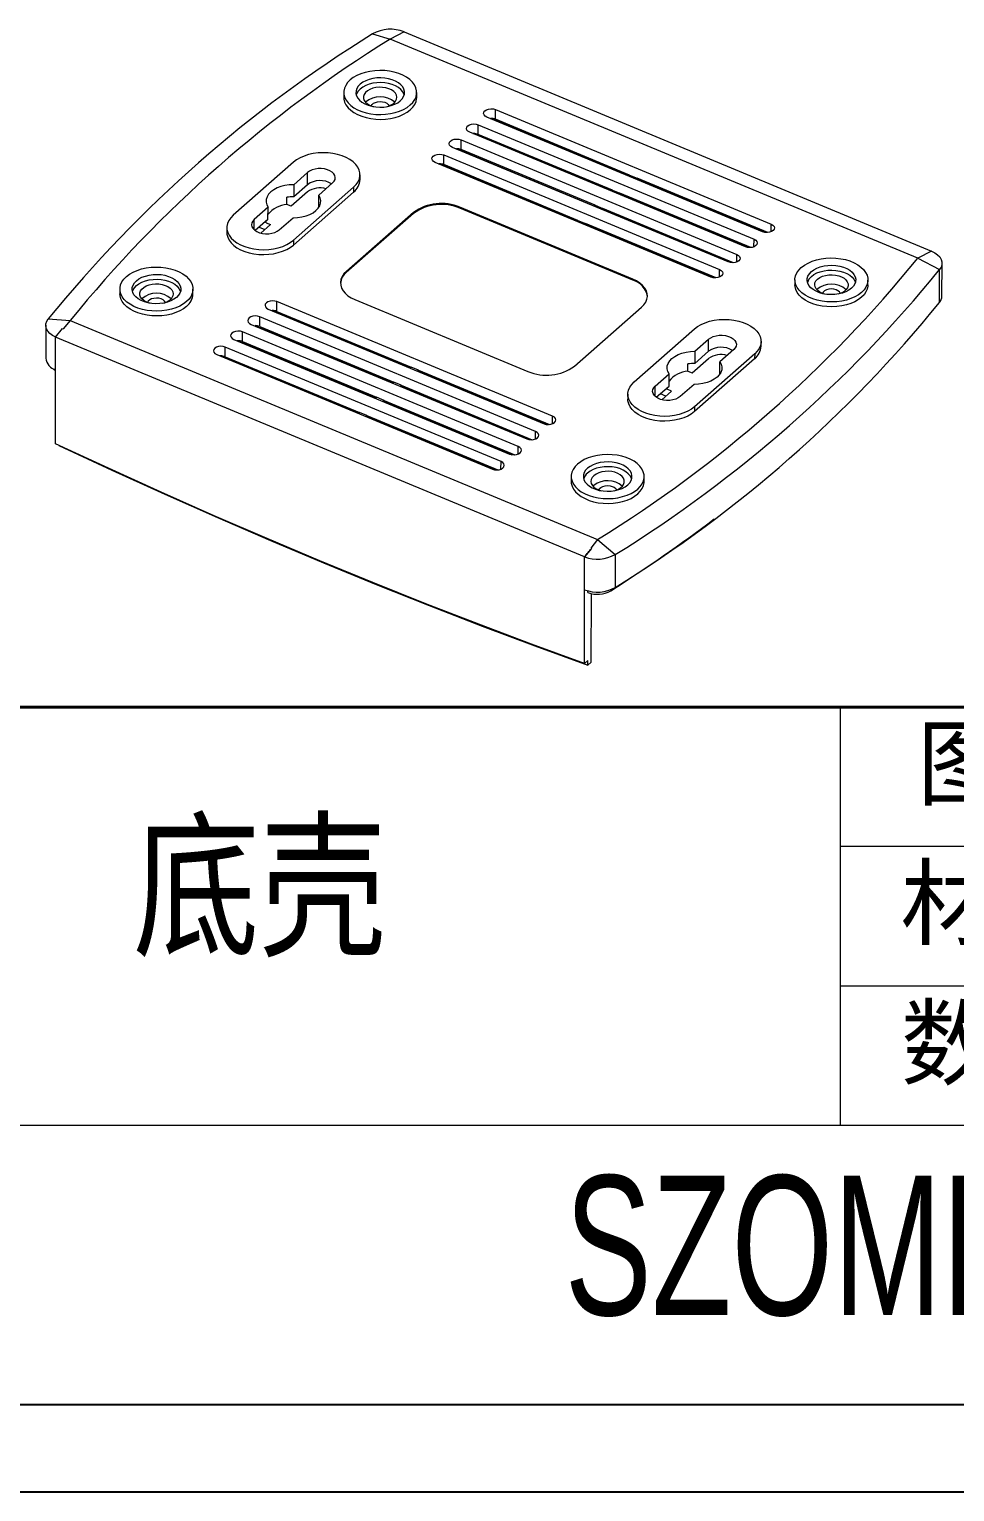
# Model space of a CAD drawing. Header units: inches. Extents: x 2543 to 3458, y 1126 to 1439.
# Drawn here: x 2809.3 to 2885.3, y 1125.7 to 1245.9 of the extents above; entities that cross this region are included whole.
import ezdxf

# ---------------------------------------------------------------- set-up
doc = ezdxf.new("R2010")
doc.units = ezdxf.units.IN
doc.header["$LTSCALE"] = 15
doc.layers.add('文字', color=81, linetype='Continuous')
doc.layers.add('粗实线', color=7, linetype='Continuous', lineweight=30)
doc.layers.add('细实线', color=3, linetype='Continuous', lineweight=9)
doc.styles.get("Standard").update_dxf_attribs({"font": 'txt', "bigfont": 'gbcbig.shx'})
doc.styles.add('宋体', font='', dxfattribs={"width": 0.8, "height": 3.5})
doc.styles.add('长仿宋', font='', dxfattribs={"width": 0.7, "height": 4})
doc.styles.get('宋体').set_extended_font_data('SimSun')
doc.styles.get('长仿宋').set_extended_font_data('SimSun')

msp = doc.modelspace()

# ---------------------------------------------------------------- linework, layer by layer
at = {"color": 7, "linetype": 'Continuous', "lineweight": 15}
for p, q in [((2837.487, 1245.525), (2838.94, 1245.091)), ((2840.071, 1245.688), (2838.94, 1245.091)), ((2882.304, 1227.074), (2838.94, 1245.091)), ((2840.071, 1245.688), (2883.435, 1227.67)), ((2835.111, 1240.71), (2835.111, 1240.312)), ((2841.111, 1240.304), (2841.111, 1240.703)), ((2869.551, 1229.259), (2846.881, 1238.679)), ((2847.587, 1238.503), (2847.588, 1239.3)), ((2847.588, 1239.3), (2870.259, 1229.881)), ((2868.136, 1228.016), (2845.466, 1237.435)), ((2846.172, 1237.26), (2846.173, 1238.057)), ((2846.173, 1238.057), (2868.844, 1228.638)), ((2847.15, 1238.567), (2847.207, 1238.57)), ((2858.543, 1233.86), (2847.207, 1238.57)), ((2858.613, 1233.922), (2847.587, 1238.503)), ((2866.721, 1226.772), (2844.051, 1236.192)), ((2844.757, 1236.016), (2844.758, 1236.813)), ((2844.758, 1236.813), (2867.429, 1227.394)), ((2845.735, 1237.323), (2845.792, 1237.326)), ((2857.128, 1232.616), (2845.792, 1237.326)), ((2845.805, 1237.326), (2845.805, 1237.321)), ((2857.198, 1232.679), (2846.172, 1237.26)), ((2830.978, 1234.971), (2826.025, 1230.619)), ((2843.342, 1234.773), (2843.343, 1235.57)), ((2843.343, 1235.57), (2866.014, 1226.151)), ((2844.32, 1236.08), (2844.377, 1236.083)), ((2855.712, 1231.373), (2844.377, 1236.083)), ((2844.389, 1236.083), (2844.389, 1236.078)), ((2855.783, 1231.435), (2844.757, 1236.016)), ((2832.137, 1234.123), (2831.003, 1233.126)), ((2832.136, 1233.127), (2832.137, 1234.123)), ((2836.45, 1233.541), (2836.451, 1233.94)), ((2865.306, 1225.529), (2842.636, 1234.948)), ((2842.905, 1234.836), (2842.962, 1234.839)), ((2854.297, 1230.13), (2842.962, 1234.839)), ((2842.974, 1234.839), (2842.974, 1234.834)), ((2854.368, 1230.192), (2843.342, 1234.773)), ((2858.613, 1233.922), (2858.543, 1233.86)), ((2858.613, 1233.922), (2859.232, 1233.665)), ((2830.971, 1228.564), (2835.924, 1232.916)), ((2832.136, 1233.127), (2831.001, 1232.13)), ((2831.003, 1233.126), (2831.001, 1232.13)), ((2833.064, 1232.27), (2834.198, 1233.267)), ((2835.924, 1232.916), (2835.923, 1232.518)), ((2857.198, 1232.679), (2857.128, 1232.616)), ((2857.198, 1232.679), (2857.817, 1232.422)), ((2859.161, 1233.603), (2859.232, 1233.665)), ((2869.745, 1229.205), (2859.161, 1233.603)), ((2869.988, 1229.196), (2859.232, 1233.665)), ((2859.509, 1233.458), (2859.509, 1233.55)), ((2830.439, 1231.494), (2830.44, 1232.092)), ((2830.791, 1231.348), (2830.439, 1231.494)), ((2832.135, 1232.529), (2830.791, 1231.348)), ((2830.97, 1228.166), (2835.923, 1232.518)), ((2833.062, 1231.274), (2833.064, 1232.27)), ((2855.783, 1231.435), (2855.712, 1231.373)), ((2855.783, 1231.435), (2856.402, 1231.178)), ((2857.746, 1232.36), (2857.817, 1232.422)), ((2868.33, 1227.962), (2857.746, 1232.36)), ((2868.573, 1227.953), (2857.817, 1232.422)), ((2858.593, 1232.007), (2858.594, 1232.099)), ((2828.885, 1231.265), (2827.75, 1230.268)), ((2828.884, 1230.269), (2827.835, 1229.348)), ((2828.884, 1230.269), (2828.885, 1231.265)), ((2829.811, 1229.412), (2830.946, 1230.409)), ((2840.843, 1230.76), (2835.324, 1225.91)), ((2840.843, 1230.84), (2835.325, 1225.99)), ((2840.843, 1230.76), (2840.843, 1230.84)), ((2858.888, 1225.357), (2844.667, 1231.265)), ((2844.667, 1231.186), (2844.667, 1231.265)), ((2858.888, 1225.277), (2844.667, 1231.186)), ((2854.368, 1230.192), (2854.297, 1230.13)), ((2854.368, 1230.192), (2854.986, 1229.935)), ((2856.331, 1231.116), (2856.402, 1231.178)), ((2866.915, 1226.718), (2856.331, 1231.116)), ((2867.158, 1226.709), (2856.402, 1231.178)), ((2857.178, 1230.764), (2857.178, 1230.855)), ((2825.498, 1229.596), (2825.497, 1229.197)), ((2828.169, 1229.641), (2828.631, 1229.45)), ((2829.093, 1229.856), (2828.287, 1229.147)), ((2828.741, 1230.002), (2828.741, 1230.144)), ((2828.741, 1230.002), (2829.093, 1229.856)), ((2854.916, 1229.873), (2854.986, 1229.935)), ((2865.5, 1225.475), (2854.916, 1229.873)), ((2865.743, 1225.466), (2854.986, 1229.935)), ((2855.763, 1229.52), (2855.763, 1229.612)), ((2830.971, 1228.564), (2830.97, 1228.166)), ((2883.435, 1227.67), (2882.304, 1227.074)), ((2882.304, 1227.074), (2884.108, 1226.154)), ((2884.299, 1223.963), (2884.303, 1226.673)), ((2835.324, 1225.91), (2835.325, 1225.99)), ((2858.888, 1225.277), (2858.888, 1225.357)), ((2884.105, 1223.444), (2884.108, 1226.154)), ((2816.715, 1224.545), (2816.715, 1224.147)), ((2822.715, 1224.139), (2822.715, 1224.538)), ((2872.208, 1225.297), (2872.208, 1224.898)), ((2878.208, 1224.89), (2878.208, 1225.289)), ((2829.616, 1222.711), (2829.617, 1223.508)), ((2852.287, 1214.089), (2829.617, 1223.508)), ((2836.035, 1223.68), (2850.256, 1217.772)), ((2854.079, 1218.198), (2859.598, 1223.047)), ((2810.813, 1222.086), (2812.619, 1221.963)), ((2812.619, 1221.963), (2812.053, 1221.266)), ((2812.619, 1221.963), (2855.983, 1203.946)), ((2828.201, 1221.468), (2828.202, 1222.265)), ((2850.872, 1212.846), (2828.202, 1222.265)), ((2828.909, 1222.887), (2851.58, 1213.467)), ((2829.179, 1222.775), (2829.236, 1222.778)), ((2829.236, 1222.778), (2840.571, 1218.068)), ((2829.616, 1222.711), (2840.642, 1218.13)), ((2810.619, 1221.567), (2810.615, 1218.857)), ((2811.414, 1211.828), (2811.425, 1220.595)), ((2811.425, 1220.595), (2811.992, 1221.292)), ((2854.911, 1202.527), (2811.425, 1220.595)), ((2811.992, 1221.292), (2812.053, 1221.266)), ((2826.785, 1220.224), (2826.786, 1221.022)), ((2849.457, 1211.602), (2826.786, 1221.022)), ((2827.494, 1221.643), (2850.164, 1212.224)), ((2827.764, 1221.531), (2827.821, 1221.534)), ((2827.821, 1221.534), (2839.156, 1216.825)), ((2827.833, 1221.534), (2827.833, 1221.529)), ((2828.201, 1221.468), (2839.227, 1216.887)), ((2859, 1216.918), (2863.953, 1221.27)), ((2825.37, 1218.981), (2825.371, 1219.778)), ((2848.042, 1210.359), (2825.371, 1219.778)), ((2826.079, 1220.4), (2848.749, 1210.98)), ((2826.406, 1220.291), (2826.349, 1220.288)), ((2826.406, 1220.291), (2837.741, 1215.581)), ((2826.418, 1220.291), (2826.418, 1220.286)), ((2826.785, 1220.224), (2837.811, 1215.643)), ((2863.977, 1218.429), (2865.111, 1219.426)), ((2863.978, 1219.425), (2863.977, 1218.429)), ((2863.978, 1219.425), (2865.112, 1220.422)), ((2865.111, 1219.426), (2865.112, 1220.422)), ((2867.173, 1219.566), (2866.039, 1218.569)), ((2869.425, 1219.84), (2869.426, 1220.239)), ((2824.664, 1219.156), (2847.334, 1209.737)), ((2824.99, 1219.047), (2824.933, 1219.044)), ((2824.99, 1219.047), (2836.326, 1214.338)), ((2825.003, 1219.048), (2825.003, 1219.042)), ((2825.37, 1218.981), (2836.396, 1214.4)), ((2863.414, 1217.793), (2863.415, 1218.391)), ((2863.766, 1217.647), (2865.11, 1218.828)), ((2868.899, 1219.215), (2863.946, 1214.863)), ((2868.898, 1218.817), (2863.946, 1214.465)), ((2866.038, 1217.573), (2866.039, 1218.569)), ((2868.899, 1219.215), (2868.898, 1218.817)), ((2840.571, 1218.068), (2840.642, 1218.13)), ((2841.26, 1217.873), (2840.642, 1218.13)), ((2841.26, 1217.873), (2841.189, 1217.811)), ((2841.189, 1217.811), (2851.773, 1213.413)), ((2841.26, 1217.873), (2852.016, 1213.404)), ((2841.537, 1217.666), (2841.538, 1217.758)), ((2860.726, 1216.568), (2861.86, 1217.564)), ((2861.859, 1216.568), (2861.86, 1217.564)), ((2863.414, 1217.793), (2863.766, 1217.647)), ((2839.156, 1216.825), (2839.227, 1216.887)), ((2839.845, 1216.63), (2839.227, 1216.887)), ((2839.845, 1216.63), (2839.774, 1216.568)), ((2839.774, 1216.568), (2850.358, 1212.17)), ((2839.845, 1216.63), (2850.601, 1212.161)), ((2840.622, 1216.215), (2840.622, 1216.307)), ((2858.473, 1215.895), (2858.472, 1215.496)), ((2860.81, 1215.647), (2861.859, 1216.568)), ((2861.606, 1215.749), (2861.144, 1215.94)), ((2861.262, 1215.446), (2862.068, 1216.155)), ((2861.716, 1216.301), (2861.716, 1216.443)), ((2862.068, 1216.155), (2861.716, 1216.301)), ((2863.921, 1216.708), (2862.786, 1215.711)), ((2837.741, 1215.581), (2837.811, 1215.643)), ((2838.43, 1215.386), (2837.811, 1215.643)), ((2838.43, 1215.386), (2838.359, 1215.324)), ((2838.359, 1215.324), (2848.943, 1210.927)), ((2838.43, 1215.386), (2849.186, 1210.917)), ((2839.207, 1214.972), (2839.207, 1215.064)), ((2863.946, 1214.863), (2863.946, 1214.465)), ((2836.326, 1214.338), (2836.396, 1214.4)), ((2837.015, 1214.143), (2836.396, 1214.4)), ((2837.015, 1214.143), (2836.944, 1214.081)), ((2836.944, 1214.081), (2847.528, 1209.683)), ((2837.015, 1214.143), (2847.771, 1209.674)), ((2837.792, 1213.729), (2837.792, 1213.82)), ((2811.696, 1211.696), (2811.696, 1211.678)), ((2853.812, 1209.132), (2853.812, 1208.733)), ((2859.812, 1208.726), (2859.812, 1209.124)), ((2855.677, 1208.403), (2855.605, 1208.332)), ((2855.983, 1203.946), (2855.416, 1203.249)), ((2855.983, 1203.946), (2857.434, 1202.716)), ((2854.9, 1193.76), (2854.911, 1202.527)), ((2854.909, 1199.818), (2854.912, 1202.528)), ((2855.478, 1203.224), (2854.911, 1202.527)), ((2855.416, 1203.249), (2855.478, 1203.224)), ((2855.478, 1203.223), (2855.478, 1203.224)), ((2857.434, 1202.716), (2857.431, 1200.006)), ((2855.191, 1199.589), (2855.191, 1199.728)), ((2855.465, 1193.859), (2855.473, 1199.507)), ((2855.183, 1194.009), (2854.9, 1193.76)), ((2855.182, 1193.61), (2855.183, 1194.009)), ((2855.465, 1193.859), (2855.182, 1193.61))]:
    msp.add_line(p, q, dxfattribs=at)
at = {"color": 8, "linetype": 'Continuous', "lineweight": 15}
for p, q in [((2846.022, 1237.231), (2846.022, 1237.306)), ((2844.607, 1235.987), (2844.607, 1236.062)), ((2843.192, 1234.744), (2843.192, 1234.819)), ((2859.443, 1233.486), (2859.444, 1233.577)), ((2827.749, 1229.415), (2827.75, 1230.268)), ((2870.258, 1229.258), (2870.259, 1229.881)), ((2868.843, 1228.015), (2868.844, 1228.638)), ((2867.428, 1226.771), (2867.429, 1227.394)), ((2866.013, 1225.528), (2866.014, 1226.151)), ((2828.05, 1221.439), (2828.05, 1221.514)), ((2826.635, 1220.195), (2826.635, 1220.27)), ((2825.22, 1218.952), (2825.22, 1219.027)), ((2841.472, 1217.694), (2841.472, 1217.785)), ((2860.724, 1215.714), (2860.726, 1216.568)), ((2852.286, 1213.466), (2852.287, 1214.089)), ((2850.871, 1212.223), (2850.872, 1212.846)), ((2849.456, 1210.98), (2849.457, 1211.602)), ((2848.041, 1209.736), (2848.042, 1210.359)), ((2857.067, 1199.823), (2857.067, 1199.735))]:
    msp.add_line(p, q, dxfattribs=at)
for p, q in [((2554.375, 1132.824), (2961.952, 1132.824)), ((2543.358, 1125.657), (2969.119, 1125.657))]:
    msp.add_line(p, q)
at = {"color": 7, "linetype": 'Continuous', "lineweight": 15, "flags": 128}
for points in [[(2840.585, 1239.679), (2840.793, 1239.892), (2840.951, 1240.12), (2841.056, 1240.358), (2841.107, 1240.604), (2841.102, 1240.851), (2841.041, 1241.096), (2840.925, 1241.333), (2840.757, 1241.559), (2840.54, 1241.768), (2840.277, 1241.958), (2839.974, 1242.125), (2839.637, 1242.265), (2839.271, 1242.376), (2838.883, 1242.457), (2838.481, 1242.504), (2838.073, 1242.518), (2837.664, 1242.498), (2837.265, 1242.445), (2836.881, 1242.36), (2836.52, 1242.243), (2836.188, 1242.098), (2835.893, 1241.928), (2835.638, 1241.734), (2835.43, 1241.521), (2835.272, 1241.293), (2835.167, 1241.054), (2835.116, 1240.809), (2835.121, 1240.562), (2835.182, 1240.317), (2835.298, 1240.08), (2835.466, 1239.854), (2835.683, 1239.645), (2835.946, 1239.455), (2836.249, 1239.288), (2836.586, 1239.148), (2836.952, 1239.036), (2837.34, 1238.956), (2837.742, 1238.909), (2838.15, 1238.895), (2838.558, 1238.915), (2838.958, 1238.968), (2839.342, 1239.053), (2839.703, 1239.169), (2840.035, 1239.314), (2840.33, 1239.485), (2840.585, 1239.679)], [(2839.76, 1240.021), (2839.924, 1240.194), (2840.038, 1240.382), (2840.1, 1240.577), (2840.108, 1240.777), (2840.061, 1240.974), (2839.961, 1241.165), (2839.81, 1241.342), (2839.614, 1241.503), (2839.376, 1241.641), (2839.104, 1241.754), (2838.804, 1241.839), (2838.486, 1241.893), (2838.157, 1241.914), (2837.828, 1241.902), (2837.506, 1241.858), (2837.2, 1241.782), (2836.92, 1241.677), (2836.672, 1241.546), (2836.463, 1241.392), (2836.299, 1241.218), (2836.184, 1241.031), (2836.123, 1240.835), (2836.115, 1240.636), (2836.162, 1240.439), (2836.262, 1240.248), (2836.412, 1240.071), (2836.609, 1239.91), (2836.847, 1239.772), (2837.119, 1239.659), (2837.419, 1239.574), (2837.737, 1239.52), (2838.066, 1239.499), (2838.395, 1239.511), (2838.717, 1239.555), (2839.023, 1239.631), (2839.303, 1239.736), (2839.551, 1239.867), (2839.76, 1240.021)], [(2840.084, 1240.505), (2840.061, 1240.576), (2839.96, 1240.766), (2839.81, 1240.944), (2839.613, 1241.104), (2839.375, 1241.243), (2839.103, 1241.356), (2838.804, 1241.44), (2838.485, 1241.494), (2838.157, 1241.515), (2837.827, 1241.504), (2837.505, 1241.46), (2837.2, 1241.384), (2836.919, 1241.279), (2836.671, 1241.147), (2836.462, 1240.993), (2836.298, 1240.82), (2836.184, 1240.633), (2836.139, 1240.51)], [(2839.244, 1239.837), (2839.378, 1239.984), (2839.46, 1240.145), (2839.486, 1240.312), (2839.456, 1240.479), (2839.371, 1240.639), (2839.234, 1240.786), (2839.052, 1240.913), (2838.831, 1241.015), (2838.58, 1241.088), (2838.311, 1241.129), (2838.033, 1241.137), (2837.758, 1241.111), (2837.498, 1241.052), (2837.262, 1240.962), (2837.062, 1240.846), (2836.905, 1240.707), (2836.796, 1240.553), (2836.742, 1240.388), (2836.744, 1240.22), (2836.802, 1240.055), (2836.913, 1239.901), (2837.073, 1239.764), (2837.276, 1239.649), (2837.513, 1239.561), (2837.579, 1239.543)], [(2835.111, 1240.312), (2835.121, 1240.163), (2835.182, 1239.919), (2835.297, 1239.681), (2835.465, 1239.456), (2835.683, 1239.246), (2835.945, 1239.056), (2836.248, 1238.889), (2836.586, 1238.749), (2836.952, 1238.638), (2837.339, 1238.558), (2837.741, 1238.51), (2838.15, 1238.496), (2838.558, 1238.516), (2838.958, 1238.569), (2839.342, 1238.655), (2839.703, 1238.771), (2840.034, 1238.916), (2840.33, 1239.087), (2840.584, 1239.28), (2840.792, 1239.493), (2840.951, 1239.721), (2841.056, 1239.96), (2841.106, 1240.205), (2841.111, 1240.304)], [(2837.377, 1239.607), (2837.44, 1239.715), (2837.555, 1239.816), (2837.712, 1239.895), (2837.898, 1239.946), (2838.1, 1239.964), (2838.303, 1239.948), (2838.491, 1239.901), (2838.651, 1239.824), (2838.771, 1239.724), (2838.842, 1239.608), (2838.843, 1239.605)], [(2846.881, 1238.679), (2846.739, 1238.76), (2846.646, 1238.864), (2846.61, 1238.98), (2846.635, 1239.097), (2846.719, 1239.204), (2846.854, 1239.289), (2847.026, 1239.345), (2847.218, 1239.367), (2847.412, 1239.351), (2847.588, 1239.3)], [(2845.466, 1237.435), (2845.324, 1237.517), (2845.23, 1237.62), (2845.195, 1237.737), (2845.22, 1237.854), (2845.304, 1237.96), (2845.439, 1238.046), (2845.611, 1238.102), (2845.803, 1238.123), (2845.997, 1238.108), (2846.173, 1238.057)], [(2844.051, 1236.192), (2843.909, 1236.273), (2843.815, 1236.377), (2843.78, 1236.493), (2843.805, 1236.61), (2843.889, 1236.717), (2844.024, 1236.802), (2844.196, 1236.859), (2844.388, 1236.88), (2844.582, 1236.864), (2844.758, 1236.813)], [(2835.924, 1232.916), (2836.132, 1233.129), (2836.29, 1233.357), (2836.396, 1233.596), (2836.446, 1233.841), (2836.441, 1234.088), (2836.38, 1234.333), (2836.264, 1234.57), (2836.096, 1234.796), (2835.879, 1235.006), (2835.616, 1235.196), (2835.314, 1235.362), (2834.976, 1235.503), (2834.61, 1235.614), (2834.223, 1235.694), (2833.821, 1235.741), (2833.412, 1235.755), (2833.004, 1235.736), (2832.604, 1235.682), (2832.22, 1235.597), (2831.859, 1235.481), (2831.527, 1235.336), (2831.232, 1235.165), (2830.978, 1234.971)], [(2842.636, 1234.948), (2842.494, 1235.03), (2842.4, 1235.133), (2842.365, 1235.25), (2842.39, 1235.367), (2842.474, 1235.473), (2842.609, 1235.559), (2842.78, 1235.615), (2842.973, 1235.636), (2843.167, 1235.621), (2843.343, 1235.57)], [(2834.198, 1233.267), (2834.323, 1233.405), (2834.397, 1233.557), (2834.417, 1233.714), (2834.383, 1233.871), (2834.296, 1234.019), (2834.159, 1234.154), (2833.979, 1234.269), (2833.764, 1234.358), (2833.522, 1234.419), (2833.265, 1234.448), (2833.004, 1234.444), (2832.75, 1234.407), (2832.514, 1234.339), (2832.307, 1234.243), (2832.137, 1234.123)], [(2831.003, 1233.126), (2830.636, 1233.111), (2830.278, 1233.06), (2829.939, 1232.975), (2829.627, 1232.857), (2829.352, 1232.71), (2829.119, 1232.538), (2828.937, 1232.346), (2828.808, 1232.138), (2828.738, 1231.92), (2828.727, 1231.698), (2828.777, 1231.478), (2828.885, 1231.265)], [(2830.946, 1230.409), (2831.313, 1230.424), (2831.67, 1230.475), (2832.01, 1230.56), (2832.321, 1230.678), (2832.597, 1230.825), (2832.829, 1230.997), (2833.012, 1231.19), (2833.14, 1231.398), (2833.21, 1231.616), (2833.221, 1231.838), (2833.172, 1232.058), (2833.064, 1232.27)], [(2826.025, 1230.619), (2825.817, 1230.406), (2825.658, 1230.178), (2825.553, 1229.94), (2825.502, 1229.694), (2825.508, 1229.447), (2825.569, 1229.202), (2825.684, 1228.965), (2825.852, 1228.74), (2826.07, 1228.53), (2826.332, 1228.34), (2826.635, 1228.173), (2826.972, 1228.033), (2827.338, 1227.922), (2827.726, 1227.842), (2828.128, 1227.794), (2828.537, 1227.78), (2828.945, 1227.8), (2829.345, 1227.853), (2829.729, 1227.938), (2830.09, 1228.055), (2830.421, 1228.2), (2830.717, 1228.37), (2830.971, 1228.564)], [(2827.75, 1230.268), (2827.626, 1230.13), (2827.552, 1229.979), (2827.531, 1229.821), (2827.566, 1229.665), (2827.653, 1229.516), (2827.79, 1229.381), (2827.969, 1229.267), (2828.185, 1229.177), (2828.426, 1229.117), (2828.683, 1229.088), (2828.945, 1229.092), (2829.199, 1229.128), (2829.434, 1229.196), (2829.642, 1229.292), (2829.811, 1229.412)], [(2825.497, 1229.197), (2825.507, 1229.049), (2825.568, 1228.804), (2825.684, 1228.567), (2825.852, 1228.341), (2826.069, 1228.131), (2826.332, 1227.941), (2826.634, 1227.775), (2826.972, 1227.634), (2827.338, 1227.523), (2827.725, 1227.443), (2828.127, 1227.395), (2828.536, 1227.381), (2828.944, 1227.401), (2829.344, 1227.454), (2829.728, 1227.54), (2830.089, 1227.656), (2830.421, 1227.801), (2830.716, 1227.972), (2830.97, 1228.166)], [(2870.259, 1229.881), (2870.401, 1229.8), (2870.494, 1229.696), (2870.53, 1229.58), (2870.504, 1229.463), (2870.42, 1229.356), (2870.286, 1229.27), (2870.114, 1229.214), (2869.922, 1229.193), (2869.728, 1229.208), (2869.551, 1229.259)], [(2868.844, 1228.638), (2868.986, 1228.556), (2869.079, 1228.452), (2869.115, 1228.336), (2869.089, 1228.219), (2869.005, 1228.113), (2868.871, 1228.027), (2868.699, 1227.971), (2868.507, 1227.949), (2868.313, 1227.965), (2868.136, 1228.016)], [(2867.429, 1227.394), (2867.571, 1227.313), (2867.664, 1227.209), (2867.7, 1227.093), (2867.674, 1226.976), (2867.59, 1226.869), (2867.456, 1226.784), (2867.284, 1226.727), (2867.091, 1226.706), (2866.898, 1226.721), (2866.721, 1226.772)], [(2872.735, 1226.321), (2872.99, 1226.514), (2873.285, 1226.685), (2873.617, 1226.83), (2873.978, 1226.946), (2874.362, 1227.032), (2874.761, 1227.085), (2875.17, 1227.105), (2875.578, 1227.091), (2875.98, 1227.043), (2876.368, 1226.963), (2876.734, 1226.852), (2877.071, 1226.711), (2877.374, 1226.545), (2877.637, 1226.355), (2877.854, 1226.145), (2878.022, 1225.919), (2878.138, 1225.682), (2878.199, 1225.438), (2878.204, 1225.19), (2878.153, 1224.945), (2878.048, 1224.706), (2877.89, 1224.478), (2877.682, 1224.265), (2877.427, 1224.072), (2877.132, 1223.901), (2876.8, 1223.756), (2876.439, 1223.64), (2876.055, 1223.554), (2875.655, 1223.501), (2875.247, 1223.481), (2874.839, 1223.495), (2874.437, 1223.543), (2874.049, 1223.623), (2873.683, 1223.734), (2873.346, 1223.874), (2873.043, 1224.041), (2872.78, 1224.231), (2872.563, 1224.441), (2872.395, 1224.666), (2872.279, 1224.904), (2872.218, 1225.148), (2872.213, 1225.396), (2872.264, 1225.641), (2872.369, 1225.88), (2872.527, 1226.108), (2872.735, 1226.321)], [(2883.435, 1227.67), (2883.707, 1227.535), (2883.936, 1227.372), (2884.114, 1227.187), (2884.235, 1226.987), (2884.296, 1226.777), (2884.295, 1226.564), (2884.231, 1226.354), (2884.108, 1226.154)], [(2822.188, 1223.514), (2821.934, 1223.32), (2821.638, 1223.149), (2821.307, 1223.005), (2820.946, 1222.888), (2820.562, 1222.803), (2820.162, 1222.75), (2819.754, 1222.73), (2819.345, 1222.744), (2818.943, 1222.791), (2818.556, 1222.871), (2818.19, 1222.983), (2817.852, 1223.123), (2817.549, 1223.29), (2817.287, 1223.48), (2817.07, 1223.689), (2816.902, 1223.915), (2816.786, 1224.152), (2816.725, 1224.397), (2816.72, 1224.644), (2816.77, 1224.89), (2816.876, 1225.128), (2817.034, 1225.356), (2817.242, 1225.569), (2817.496, 1225.763), (2817.792, 1225.934), (2818.123, 1226.078), (2818.484, 1226.195), (2818.868, 1226.28), (2819.268, 1226.333), (2819.676, 1226.353), (2820.085, 1226.339), (2820.487, 1226.292), (2820.875, 1226.211), (2821.241, 1226.1), (2821.578, 1225.96), (2821.881, 1225.793), (2822.143, 1225.603), (2822.361, 1225.394), (2822.529, 1225.168), (2822.644, 1224.931), (2822.705, 1224.686), (2822.711, 1224.439), (2822.66, 1224.193), (2822.555, 1223.955), (2822.397, 1223.727), (2822.188, 1223.514)], [(2821.364, 1223.856), (2821.155, 1223.702), (2820.907, 1223.571), (2820.626, 1223.466), (2820.321, 1223.39), (2819.999, 1223.346), (2819.669, 1223.334), (2819.341, 1223.355), (2819.023, 1223.409), (2818.723, 1223.494), (2818.451, 1223.607), (2818.213, 1223.745), (2818.016, 1223.906), (2817.866, 1224.083), (2817.766, 1224.274), (2817.719, 1224.471), (2817.726, 1224.671), (2817.788, 1224.866), (2817.903, 1225.053), (2818.066, 1225.227), (2818.275, 1225.381), (2818.523, 1225.512), (2818.804, 1225.617), (2819.109, 1225.693), (2819.431, 1225.737), (2819.761, 1225.749), (2820.09, 1225.728), (2820.408, 1225.674), (2820.707, 1225.589), (2820.98, 1225.476), (2821.217, 1225.338), (2821.414, 1225.177), (2821.565, 1225), (2821.665, 1224.809), (2821.712, 1224.612), (2821.704, 1224.412), (2821.642, 1224.217), (2821.528, 1224.03), (2821.364, 1223.856)], [(2817.742, 1224.345), (2817.788, 1224.468), (2817.902, 1224.655), (2818.066, 1224.828), (2818.275, 1224.982), (2818.523, 1225.114), (2818.803, 1225.219), (2819.109, 1225.295), (2819.431, 1225.339), (2819.761, 1225.35), (2820.089, 1225.329), (2820.407, 1225.275), (2820.707, 1225.191), (2820.979, 1225.078), (2821.217, 1224.939), (2821.414, 1224.779), (2821.564, 1224.601), (2821.664, 1224.411), (2821.688, 1224.34)], [(2835.325, 1225.99), (2835.126, 1225.786), (2834.978, 1225.567), (2834.883, 1225.337), (2834.843, 1225.101), (2834.859, 1224.864), (2834.931, 1224.631), (2835.056, 1224.407), (2835.234, 1224.195), (2835.459, 1224.001), (2835.728, 1223.828), (2836.035, 1223.68)], [(2859.598, 1223.047), (2859.796, 1223.251), (2859.945, 1223.471), (2860.04, 1223.701), (2860.08, 1223.936), (2860.064, 1224.173), (2859.992, 1224.406), (2859.866, 1224.631), (2859.689, 1224.842), (2859.463, 1225.036), (2859.194, 1225.209), (2858.888, 1225.357)], [(2866.014, 1226.151), (2866.155, 1226.069), (2866.249, 1225.965), (2866.285, 1225.849), (2866.259, 1225.732), (2866.175, 1225.626), (2866.04, 1225.54), (2865.869, 1225.484), (2865.676, 1225.462), (2865.482, 1225.478), (2865.306, 1225.529)], [(2873.56, 1225.978), (2873.769, 1226.132), (2874.017, 1226.264), (2874.297, 1226.369), (2874.603, 1226.445), (2874.925, 1226.489), (2875.254, 1226.5), (2875.583, 1226.479), (2875.901, 1226.425), (2876.201, 1226.341), (2876.473, 1226.228), (2876.711, 1226.089), (2876.907, 1225.929), (2877.058, 1225.751), (2877.158, 1225.561), (2877.205, 1225.363), (2877.197, 1225.164), (2877.135, 1224.968), (2877.021, 1224.781), (2876.857, 1224.608), (2876.648, 1224.454), (2876.4, 1224.322), (2876.12, 1224.217), (2875.814, 1224.141), (2875.492, 1224.097), (2875.163, 1224.085), (2874.834, 1224.107), (2874.516, 1224.16), (2874.216, 1224.245), (2873.944, 1224.358), (2873.706, 1224.497), (2873.509, 1224.657), (2873.359, 1224.835), (2873.259, 1225.025), (2873.212, 1225.223), (2873.22, 1225.422), (2873.281, 1225.618), (2873.396, 1225.805), (2873.56, 1225.978)], [(2873.559, 1225.579), (2873.768, 1225.734), (2874.016, 1225.865), (2874.297, 1225.97), (2874.602, 1226.046), (2874.924, 1226.09), (2875.254, 1226.102), (2875.582, 1226.081), (2875.901, 1226.027), (2876.2, 1225.942), (2876.472, 1225.829), (2876.71, 1225.691), (2876.907, 1225.53), (2877.057, 1225.353), (2877.158, 1225.162), (2877.181, 1225.091)], [(2874.676, 1224.129), (2874.488, 1224.188), (2874.267, 1224.29), (2874.084, 1224.417), (2873.948, 1224.563), (2873.863, 1224.723), (2873.833, 1224.89), (2873.859, 1225.058), (2873.941, 1225.218), (2874.074, 1225.365)], [(2874.074, 1225.365), (2874.254, 1225.493), (2874.473, 1225.597), (2874.722, 1225.672), (2874.991, 1225.715), (2875.269, 1225.724), (2875.544, 1225.699), (2875.806, 1225.642), (2876.043, 1225.554), (2876.246, 1225.438), (2876.406, 1225.301), (2876.517, 1225.147), (2876.575, 1224.983), (2876.577, 1224.815), (2876.522, 1224.65), (2876.414, 1224.495), (2876.257, 1224.357), (2876.056, 1224.24), (2875.821, 1224.151), (2875.738, 1224.128)], [(2822.188, 1223.115), (2821.934, 1222.922), (2821.638, 1222.751), (2821.307, 1222.606), (2820.945, 1222.49), (2820.561, 1222.404), (2820.162, 1222.351), (2819.754, 1222.331), (2819.345, 1222.345), (2818.943, 1222.393), (2818.555, 1222.473), (2818.189, 1222.584), (2817.852, 1222.724), (2817.549, 1222.891), (2817.286, 1223.081), (2817.069, 1223.291), (2816.901, 1223.517), (2816.786, 1223.754), (2816.725, 1223.998), (2816.715, 1224.147)], [(2819.183, 1223.378), (2819.117, 1223.396), (2818.88, 1223.484), (2818.677, 1223.599), (2818.517, 1223.736), (2818.405, 1223.89), (2818.348, 1224.055), (2818.346, 1224.223), (2818.4, 1224.388), (2818.508, 1224.542), (2818.666, 1224.681), (2818.866, 1224.797), (2819.101, 1224.887), (2819.362, 1224.946), (2819.636, 1224.972), (2819.914, 1224.964), (2820.184, 1224.923), (2820.435, 1224.85), (2820.656, 1224.748), (2820.838, 1224.621), (2820.975, 1224.474), (2821.06, 1224.314), (2821.09, 1224.147), (2821.063, 1223.98), (2820.982, 1223.819), (2820.848, 1223.672), (2820.848, 1223.672)], [(2878.208, 1224.89), (2878.203, 1224.792), (2878.153, 1224.546), (2878.048, 1224.308), (2877.889, 1224.08), (2877.681, 1223.867), (2877.427, 1223.673), (2877.131, 1223.502), (2876.8, 1223.357), (2876.439, 1223.241), (2876.055, 1223.156), (2875.655, 1223.103), (2875.247, 1223.083), (2874.838, 1223.097), (2874.436, 1223.144), (2874.049, 1223.224), (2873.683, 1223.336), (2873.345, 1223.476), (2873.042, 1223.643), (2872.78, 1223.833), (2872.562, 1224.042), (2872.394, 1224.268), (2872.279, 1224.505), (2872.218, 1224.75), (2872.208, 1224.898)], [(2875.94, 1224.191), (2875.939, 1224.195), (2875.868, 1224.31), (2875.748, 1224.41), (2875.588, 1224.487), (2875.4, 1224.535), (2875.197, 1224.55), (2874.995, 1224.532), (2874.809, 1224.482), (2874.652, 1224.403), (2874.537, 1224.301), (2874.474, 1224.193)], [(2820.447, 1223.44), (2820.446, 1223.443), (2820.375, 1223.559), (2820.255, 1223.659), (2820.095, 1223.736), (2819.907, 1223.783), (2819.704, 1223.799), (2819.502, 1223.781), (2819.316, 1223.73), (2819.159, 1223.651), (2819.043, 1223.55), (2818.98, 1223.442)], [(2829.617, 1223.508), (2829.44, 1223.559), (2829.246, 1223.575), (2829.054, 1223.554), (2828.882, 1223.497), (2828.748, 1223.412), (2828.664, 1223.305), (2828.638, 1223.188), (2828.674, 1223.072), (2828.767, 1222.968), (2828.909, 1222.887)], [(2811.426, 1220.596), (2811.169, 1220.734), (2810.954, 1220.896), (2810.789, 1221.079), (2810.678, 1221.275), (2810.624, 1221.48), (2810.629, 1221.688), (2810.693, 1221.892), (2810.813, 1222.086)], [(2828.202, 1222.265), (2828.025, 1222.316), (2827.831, 1222.331), (2827.639, 1222.31), (2827.467, 1222.254), (2827.333, 1222.168), (2827.248, 1222.062), (2827.223, 1221.945), (2827.259, 1221.828), (2827.352, 1221.725), (2827.494, 1221.643)], [(2863.953, 1221.27), (2864.207, 1221.464), (2864.503, 1221.635), (2864.834, 1221.78), (2865.195, 1221.896), (2865.579, 1221.982), (2865.979, 1222.035), (2866.387, 1222.054), (2866.796, 1222.04), (2867.198, 1221.993), (2867.585, 1221.913), (2867.951, 1221.802), (2868.289, 1221.661), (2868.592, 1221.495), (2868.854, 1221.305), (2869.071, 1221.095), (2869.239, 1220.869), (2869.355, 1220.632), (2869.416, 1220.387), (2869.421, 1220.14), (2869.371, 1219.895), (2869.265, 1219.656), (2869.107, 1219.428), (2868.899, 1219.215)], [(2826.786, 1221.022), (2826.61, 1221.072), (2826.416, 1221.088), (2826.224, 1221.067), (2826.052, 1221.01), (2825.917, 1220.925), (2825.833, 1220.818), (2825.808, 1220.701), (2825.844, 1220.585), (2825.937, 1220.481), (2826.079, 1220.4)], [(2865.112, 1220.422), (2865.282, 1220.542), (2865.489, 1220.638), (2865.725, 1220.706), (2865.979, 1220.743), (2866.24, 1220.747), (2866.497, 1220.718), (2866.739, 1220.657), (2866.954, 1220.568), (2867.134, 1220.453), (2867.271, 1220.318), (2867.358, 1220.17), (2867.392, 1220.013), (2867.372, 1219.856), (2867.298, 1219.705), (2867.173, 1219.566)], [(2825.371, 1219.778), (2825.195, 1219.829), (2825.001, 1219.845), (2824.809, 1219.823), (2824.637, 1219.767), (2824.502, 1219.681), (2824.418, 1219.575), (2824.393, 1219.458), (2824.429, 1219.342), (2824.522, 1219.238), (2824.664, 1219.156)], [(2861.86, 1217.564), (2861.752, 1217.777), (2861.703, 1217.997), (2861.713, 1218.219), (2861.784, 1218.437), (2861.912, 1218.645), (2862.095, 1218.837), (2862.327, 1219.009), (2862.602, 1219.156), (2862.914, 1219.274), (2863.253, 1219.359), (2863.611, 1219.41), (2863.978, 1219.425)], [(2866.039, 1218.569), (2866.147, 1218.357), (2866.196, 1218.137), (2866.186, 1217.915), (2866.115, 1217.697), (2865.987, 1217.489), (2865.804, 1217.296), (2865.572, 1217.124), (2865.296, 1216.977), (2864.985, 1216.86), (2864.646, 1216.774), (2864.288, 1216.723), (2863.921, 1216.708)], [(2811.422, 1217.828), (2811.358, 1217.882), (2811.292, 1217.95)], [(2863.946, 1214.863), (2863.692, 1214.67), (2863.396, 1214.499), (2863.065, 1214.354), (2862.704, 1214.237), (2862.32, 1214.152), (2861.92, 1214.099), (2861.512, 1214.079), (2861.103, 1214.093), (2860.701, 1214.141), (2860.314, 1214.221), (2859.948, 1214.332), (2859.61, 1214.472), (2859.307, 1214.639), (2859.045, 1214.829), (2858.827, 1215.039), (2858.659, 1215.264), (2858.544, 1215.502), (2858.483, 1215.746), (2858.478, 1215.993), (2858.528, 1216.239), (2858.633, 1216.478), (2858.792, 1216.706), (2859, 1216.918)], [(2862.786, 1215.711), (2862.617, 1215.591), (2862.41, 1215.495), (2862.174, 1215.428), (2861.92, 1215.391), (2861.658, 1215.387), (2861.401, 1215.416), (2861.16, 1215.476), (2860.945, 1215.566), (2860.765, 1215.68), (2860.628, 1215.815), (2860.541, 1215.964), (2860.506, 1216.12), (2860.527, 1216.278), (2860.601, 1216.429), (2860.726, 1216.568)], [(2863.946, 1214.465), (2863.691, 1214.271), (2863.396, 1214.1), (2863.064, 1213.955), (2862.703, 1213.839), (2862.319, 1213.753), (2861.919, 1213.7), (2861.511, 1213.681), (2861.103, 1213.695), (2860.701, 1213.742), (2860.313, 1213.822), (2859.947, 1213.933), (2859.61, 1214.074), (2859.307, 1214.24), (2859.044, 1214.43), (2858.827, 1214.64), (2858.659, 1214.866), (2858.543, 1215.103), (2858.482, 1215.348), (2858.472, 1215.496)], [(2851.58, 1213.467), (2851.756, 1213.416), (2851.95, 1213.401), (2852.142, 1213.422), (2852.314, 1213.479), (2852.449, 1213.564), (2852.533, 1213.671), (2852.558, 1213.788), (2852.522, 1213.904), (2852.429, 1214.008), (2852.287, 1214.089)], [(2850.164, 1212.224), (2850.341, 1212.173), (2850.535, 1212.157), (2850.727, 1212.179), (2850.899, 1212.235), (2851.033, 1212.321), (2851.118, 1212.427), (2851.143, 1212.544), (2851.107, 1212.66), (2851.014, 1212.764), (2850.872, 1212.846)], [(2854.9, 1193.76), (2850.554, 1195.35), (2846.207, 1196.989), (2841.857, 1198.676), (2837.507, 1200.412), (2833.156, 1202.196), (2828.805, 1204.028), (2824.455, 1205.907), (2820.106, 1207.834), (2815.759, 1209.808), (2811.414, 1211.828)], [(2811.696, 1211.678), (2816.041, 1209.657), (2820.389, 1207.684), (2824.738, 1205.757), (2829.088, 1203.878), (2833.439, 1202.046), (2837.789, 1200.262), (2842.14, 1198.526), (2846.489, 1196.839), (2850.837, 1195.2), (2855.182, 1193.61)], [(2848.749, 1210.98), (2848.926, 1210.93), (2849.12, 1210.914), (2849.312, 1210.935), (2849.484, 1210.992), (2849.618, 1211.077), (2849.702, 1211.184), (2849.728, 1211.301), (2849.692, 1211.417), (2849.599, 1211.521), (2849.457, 1211.602)], [(2854.339, 1210.156), (2854.131, 1209.943), (2853.973, 1209.715), (2853.867, 1209.476), (2853.817, 1209.231), (2853.822, 1208.983), (2853.883, 1208.739), (2853.999, 1208.502), (2854.167, 1208.276), (2854.384, 1208.066), (2854.646, 1207.876), (2854.949, 1207.709), (2855.287, 1207.569), (2855.653, 1207.458), (2856.04, 1207.378), (2856.442, 1207.33), (2856.851, 1207.316), (2857.259, 1207.336), (2857.659, 1207.389), (2858.043, 1207.475), (2858.404, 1207.591), (2858.735, 1207.736), (2859.031, 1207.907), (2859.285, 1208.1), (2859.494, 1208.313), (2859.652, 1208.541), (2859.757, 1208.78), (2859.808, 1209.025), (2859.802, 1209.273), (2859.741, 1209.517), (2859.626, 1209.754), (2859.458, 1209.98), (2859.24, 1210.19), (2858.978, 1210.38), (2858.675, 1210.547), (2858.338, 1210.687), (2857.972, 1210.798), (2857.584, 1210.878), (2857.182, 1210.926), (2856.773, 1210.94), (2856.365, 1210.92), (2855.965, 1210.867), (2855.581, 1210.781), (2855.22, 1210.665), (2854.889, 1210.52), (2854.593, 1210.349), (2854.339, 1210.156)], [(2847.334, 1209.737), (2847.511, 1209.686), (2847.705, 1209.671), (2847.897, 1209.692), (2848.069, 1209.748), (2848.203, 1209.834), (2848.287, 1209.94), (2848.313, 1210.057), (2848.277, 1210.174), (2848.184, 1210.277), (2848.042, 1210.359)], [(2855.163, 1209.813), (2855, 1209.64), (2854.885, 1209.453), (2854.823, 1209.257), (2854.816, 1209.058), (2854.863, 1208.86), (2854.963, 1208.67), (2855.113, 1208.492), (2855.31, 1208.332), (2855.548, 1208.193), (2855.82, 1208.08), (2856.12, 1207.995), (2856.438, 1207.942), (2856.766, 1207.921), (2857.096, 1207.932), (2857.418, 1207.976), (2857.723, 1208.052), (2858.004, 1208.157), (2858.252, 1208.289), (2858.461, 1208.443), (2858.625, 1208.616), (2858.739, 1208.803), (2858.801, 1208.999), (2858.809, 1209.198), (2858.762, 1209.396), (2858.662, 1209.586), (2858.511, 1209.764), (2858.314, 1209.924), (2858.077, 1210.063), (2857.804, 1210.176), (2857.505, 1210.26), (2857.187, 1210.314), (2856.858, 1210.335), (2856.528, 1210.324), (2856.206, 1210.28), (2855.901, 1210.204), (2855.62, 1210.099), (2855.372, 1209.967), (2855.163, 1209.813)], [(2858.785, 1208.926), (2858.761, 1208.997), (2858.661, 1209.188), (2858.511, 1209.365), (2858.314, 1209.526), (2858.076, 1209.664), (2857.804, 1209.777), (2857.504, 1209.862), (2857.186, 1209.916), (2856.858, 1209.937), (2856.528, 1209.925), (2856.206, 1209.881), (2855.9, 1209.805), (2855.62, 1209.7), (2855.372, 1209.569), (2855.163, 1209.414)], [(2853.812, 1208.733), (2853.822, 1208.585), (2853.883, 1208.34), (2853.998, 1208.103), (2854.166, 1207.877), (2854.383, 1207.668), (2854.646, 1207.478), (2854.949, 1207.311), (2855.286, 1207.171), (2855.652, 1207.059), (2856.04, 1206.979), (2856.442, 1206.932), (2856.851, 1206.918), (2857.259, 1206.938), (2857.658, 1206.991), (2858.042, 1207.076), (2858.404, 1207.192), (2858.735, 1207.337), (2859.031, 1207.508), (2859.285, 1207.702), (2859.493, 1207.915), (2859.651, 1208.143), (2859.757, 1208.381), (2859.807, 1208.627), (2859.812, 1208.726)], [(2855.678, 1209.2), (2855.545, 1209.053), (2855.463, 1208.893), (2855.437, 1208.725), (2855.467, 1208.558), (2855.552, 1208.398), (2855.688, 1208.252), (2855.871, 1208.125), (2856.092, 1208.023), (2856.28, 1207.964)], [(2857.342, 1207.963), (2857.425, 1207.986), (2857.66, 1208.075), (2857.861, 1208.192), (2858.018, 1208.33), (2858.126, 1208.485), (2858.18, 1208.65), (2858.179, 1208.818), (2858.121, 1208.982), (2858.01, 1209.136), (2857.849, 1209.273), (2857.646, 1209.389), (2857.409, 1209.477), (2857.148, 1209.534), (2856.873, 1209.559), (2856.595, 1209.55), (2856.326, 1209.507), (2856.077, 1209.432), (2855.858, 1209.328), (2855.678, 1209.2), (2855.678, 1209.2)], [(2856.077, 1208.028), (2856.14, 1208.136), (2856.256, 1208.238), (2856.413, 1208.317), (2856.599, 1208.367), (2856.801, 1208.385), (2857.004, 1208.37), (2857.192, 1208.322), (2857.352, 1208.245), (2857.472, 1208.145), (2857.543, 1208.03), (2857.544, 1208.026)]]:
    msp.add_lwpolyline(points, dxfattribs=at)
at = {"color": 7, "linetype": 'Continuous', "lineweight": 15}
for centre, radius, start, end in [((2838.949, 1242.917), 2.989, 67.94364, 119.27329), ((2893.789, 1154.554), 106.984, 121.75344, 140.85868), ((2894.497, 1155.325), 105.568, 121.75344, 140.85868), ((2838.109, 1238.528), 1.834, 48.79546, 131.05493), ((2838.316, 1240.968), 1.464, 282.83274, 309.37458), ((2847.239, 1237.627), 0.943, 68.30795, 91.90069), ((2845.824, 1236.384), 0.943, 68.30795, 91.90069), ((2844.409, 1235.14), 0.943, 68.30795, 91.90069), ((2842.993, 1233.897), 0.943, 68.30795, 91.90069), ((2833.163, 1231.13), 1.736, 73.38883, 126.31584), ((2833.172, 1231.705), 1.759, 57.66965, 126.07206), ((2835.091, 1233.594), 1.361, 307.73568, 357.79535), ((2830.612, 1229.268), 2.233, 94.4641, 140.73191), ((2830.968, 1228.461), 3.669, 89.48344, 98.28799), ((2843.131, 1227.684), 3.898, 66.78188, 125.92864), ((2843.13, 1227.604), 3.898, 66.78188, 125.92864), ((2800.426, 1293.712), 105.568, 301.75344, 320.85868), ((2836.09, 1224.921), 1.251, 127.723, 175.84274), ((2801.132, 1293.686), 106.984, 301.75344, 320.85868), ((2874.197, 1224.802), 1.006, 129.3878, 162.99605), ((2819.712, 1222.369), 1.83, 48.67998, 131.17041), ((2858.393, 1223.635), 1.715, 10.4456, 73.25544), ((2875.206, 1223.114), 1.834, 48.80493, 131.04546), ((2819.92, 1224.803), 1.464, 282.83274, 309.37458), ((2821.333, 1224.203), 1.383, 308.16896, 357.36208), ((2801.129, 1290.976), 106.984, 301.75344, 320.85868), ((2883.472, 1223.978), 0.827, 319.84898, 358.98685), ((2829.267, 1221.835), 0.943, 68.30795, 91.90069), ((2827.852, 1220.592), 0.943, 68.30795, 91.90069), ((2826.437, 1219.348), 0.943, 68.30795, 91.90069), ((2866.147, 1218), 1.762, 57.73951, 126.0022), ((2868.044, 1219.904), 1.383, 308.16896, 357.36208), ((2811.762, 1218.99), 1.155, 186.58308, 252.89823), ((2825.022, 1218.105), 0.943, 68.30795, 91.90069), ((2851.792, 1221.354), 3.898, 246.78188, 305.92864), ((2863.943, 1214.76), 3.669, 89.48344, 98.28799), ((2866.149, 1217.367), 1.793, 74.281, 125.42367), ((2863.588, 1215.567), 2.233, 94.4641, 140.73191), ((2855.801, 1208.637), 1.006, 129.3878, 162.99605), ((2856.802, 1206.921), 1.86, 49.19078, 127.18618), ((2789.107, 1306.68), 126.711, 302.435, 307.11614), ((2855.972, 1205.325), 2.991, 249.24887, 299.26285), ((2855.968, 1202.615), 2.991, 249.24887, 299.26285), ((2855.97, 1201.693), 2.244, 249.68209, 299.26234)]:
    msp.add_arc(centre, radius, start, end, dxfattribs=at)
msp.add_open_spline([(2854.912, 1202.528), (2855.101, 1202.76), (2855.289, 1202.992), (2855.478, 1203.223)], degree=3, dxfattribs=at)
at = {"layer": '粗实线', "color": 7, "lineweight": 40}
msp.add_line((2961.952, 1190.166), (2789.927, 1190.166), dxfattribs=at)
at = {"layer": '细实线', "color": 7}
for p, q in [((2875.939, 1190.166), (2875.939, 1155.761)), ((2961.952, 1178.698), (2875.939, 1178.698)), ((2961.952, 1167.229), (2875.939, 1167.229)), ((2961.952, 1155.761), (2703.914, 1155.761))]:
    msp.add_line(p, q, dxfattribs=at)

# ---------------------------------------------------------------- texts
at = {"layer": '文字', "color": 0, "insert": (2817.766, 1180.266), "char_height": 9.5569, "width": 122.1821, "attachment_point": 1, "style": '宋体'}
msp.add_mtext('底壳', dxfattribs=at)
at = {"layer": '粗实线', "insert": (2853.282, 1151.655), "char_height": 11.46833, "width": 128.60602, "attachment_point": 1, "style": '长仿宋'}
msp.add_mtext('{\\fSTXinwei|b0|i0|c134|p2;SZOMK}', dxfattribs=at)
at = {"layer": '细实线', "color": 7, "char_height": 5.73417, "attachment_point": 1}
for s, insert, width in [('{\\fSimSun|b0|i0|c134|p54;图 号}', (2882.245, 1188.425), 28.67084), ('{\\fSimSun|b0|i0|c134|p54;材 料   }', (2880.885, 1176.957), 28.67084), ('{\\fSimSun|b0|i0|c134|p54;数 量}', (2880.913, 1165.432), 25.90769)]:
    msp.add_mtext(s, dxfattribs=dict(at, insert=insert, width=width))

doc.saveas('drawing.dxf')
